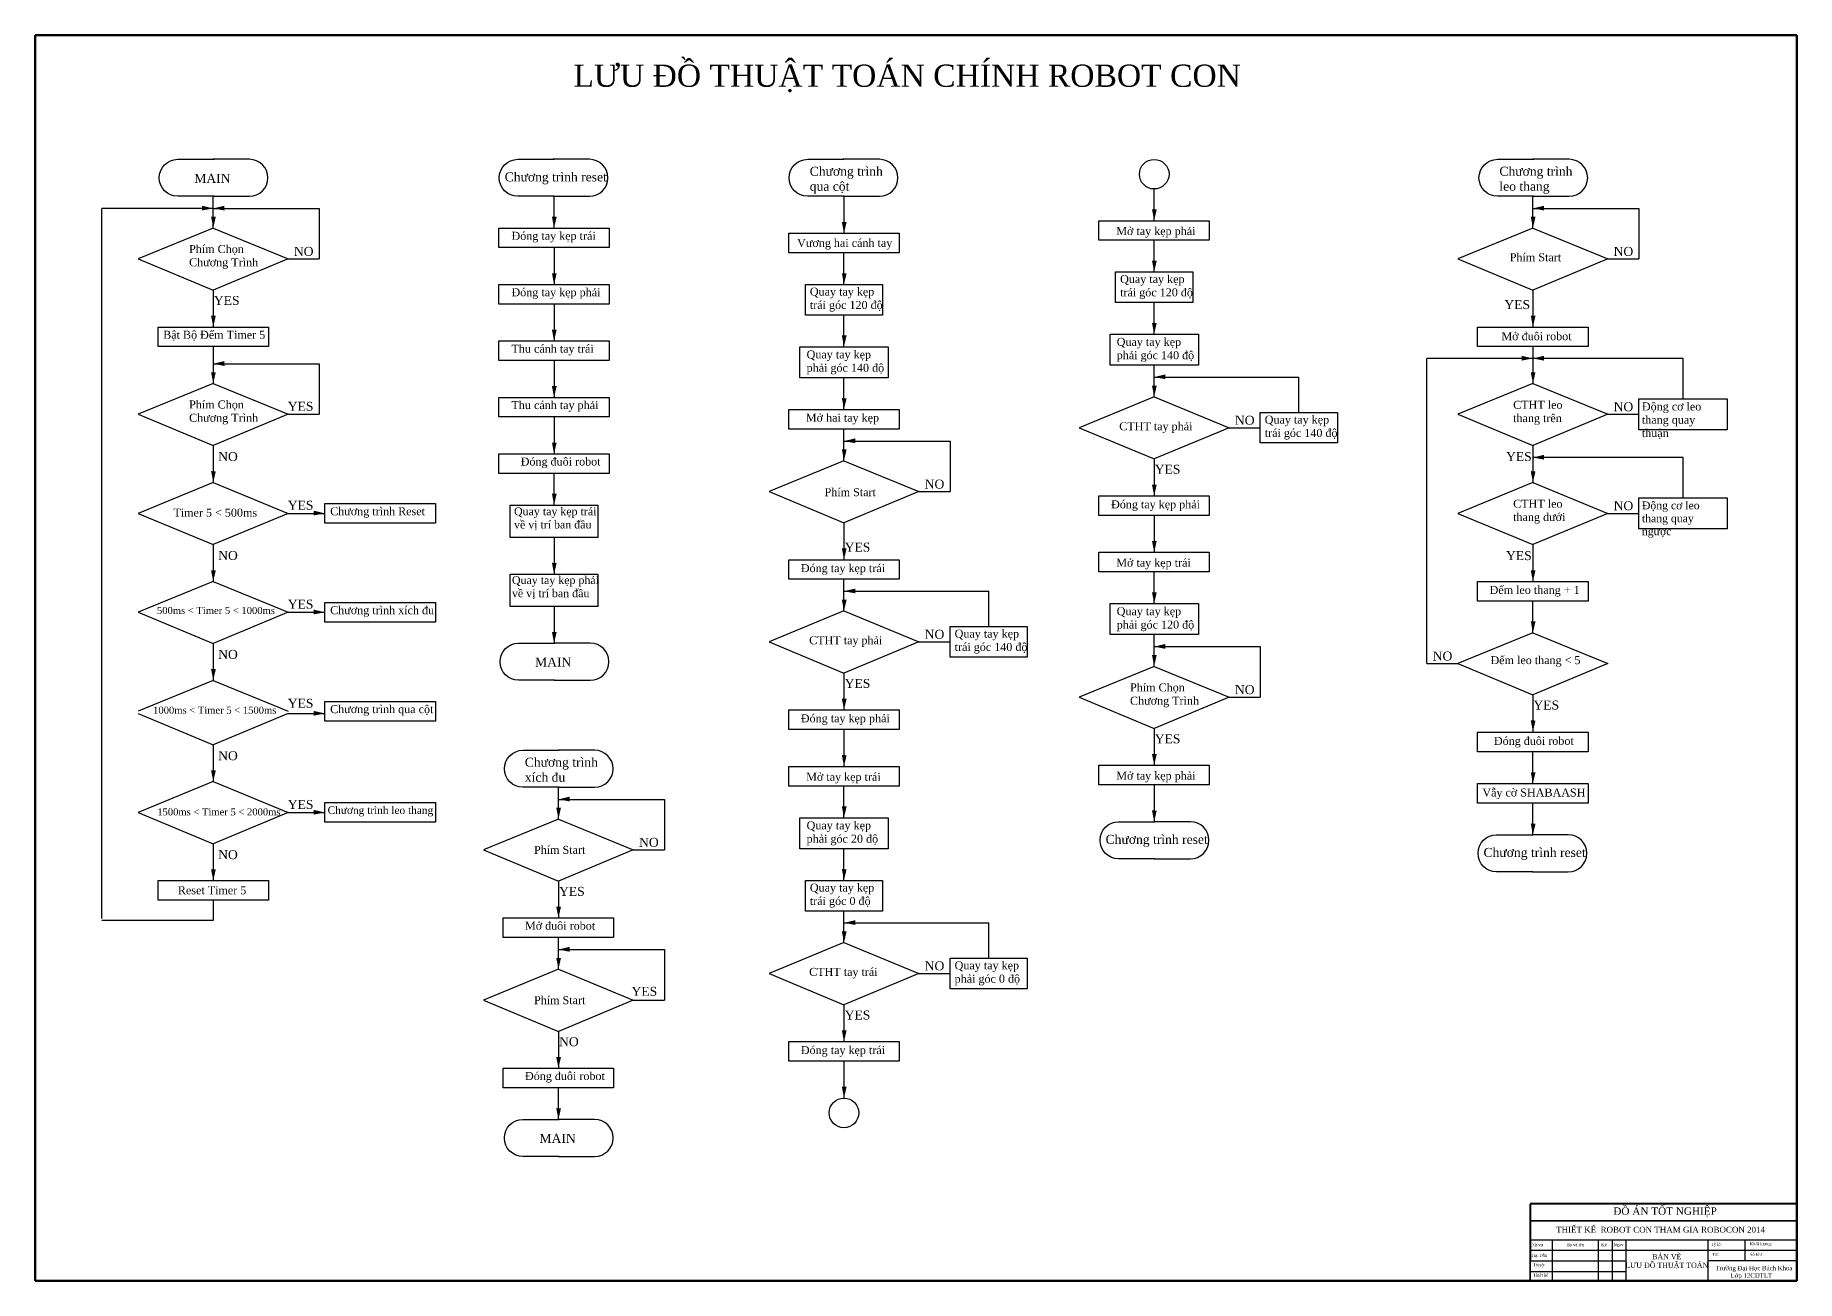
# Model space of a CAD drawing. Header units: inches. Extents: x 10 to 2893, y 8 to 851.
# Drawn here: x 1704 to 2893, y 8 to 849 of the extents above; entities that cross this region are included whole.
import ezdxf

# ---------------------------------------------------------------- set-up
doc = ezdxf.new("R2010")
doc.units = ezdxf.units.IN
doc.header["$MEASUREMENT"] = 0
for name, color, linetype in [('DUONG BAO', 80, 'Continuous'), ('PARTS', 7, 'Continuous'), ('WIRE', 7, 'Continuous')]:
    doc.layers.add(name, color=color, linetype=linetype)
doc.layers.add('net dam', color=7, linetype='Continuous', lineweight=35)
doc.styles.add('Manh', font='times_0.ttf')

# ---------------------------------------------------------------- blocks, each defined once
blk = doc.blocks.new('dfasd')
at = {"layer": 'WIRE'}
for points in [[(9671.8, 757.21), (9659.71, 757.21, -1), (9659.71, 769.55)], [(9671.53, 757.21), (9683.61, 757.21, 1), (9683.61, 769.55)]]:
    blk.add_lwpolyline(points, format="xyb", dxfattribs=at)
for points in [[(9659.71, 769.55), (9671.8, 769.55)], [(9683.61, 769.55), (9671.53, 769.55)]]:
    blk.add_lwpolyline(points, dxfattribs=at)

msp = doc.modelspace()

# ---------------------------------------------------------------- linework, layer by layer
for p, q in [((2249.7, 740.5), (2249.7, 715.6)), ((1748.8, 253), (1748.8, 732.4)), ((1824, 732.4), (1748.8, 732.4)), ((1824, 732.4), (1895.5, 732.4)), ((1895.5, 732.4), (1895.5, 698.3)), ((2714.7, 732.4), (2786.3, 732.4)), ((2786.3, 732.4), (2786.3, 698.3)), ((2054, 705.9), (2054, 681)), ((1874.5, 698.3), (1895.5, 698.3)), ((2765.3, 698.3), (2786.3, 698.3)), ((1824, 677.2), (1824, 652.3)), ((2054, 667.8), (2054, 642.9)), ((2714.7, 677.2), (2714.7, 652.3)), ((1824, 639.1), (1824, 614.2)), ((2643.1, 425.1), (2643.1, 631.1)), ((2714.7, 631.1), (2643.1, 631.1)), ((2714.7, 639.1), (2714.7, 614.2)), ((2816.1, 631.1), (2714.7, 631.1)), ((2816.1, 603.9), (2816.1, 631.1)), ((1824, 627.5), (1895.5, 627.5)), ((1895.5, 627.5), (1895.5, 593.4)), ((2054, 629.7), (2054, 604.8)), ((2459.1, 618.5), (2556.7, 618.5)), ((2556.7, 594.6), (2556.7, 618.5)), ((1874.5, 593.4), (1895.5, 593.4)), ((2054, 591.6), (2054, 566.7)), ((2509.6, 584.3), (2530.6, 584.3)), ((2765.3, 593.4), (2786.3, 593.4)), ((1824, 572.2), (1824, 547.4)), ((2249.7, 575.3), (2321.3, 575.3)), ((2321.3, 575.3), (2321.3, 541.2)), ((2714.7, 572.2), (2714.7, 547.4)), ((2459.1, 563.2), (2459.1, 538.3)), ((2816.1, 564.2), (2714.7, 564.2)), ((2816.1, 537), (2816.1, 564.2)), ((2300.3, 541.2), (2321.3, 541.2)), ((1874.5, 526.5), (1899.4, 526.5)), ((2459.1, 525.1), (2459.1, 500.2)), ((2765.3, 526.5), (2786.3, 526.5)), ((2249.7, 520.1), (2249.7, 495.2)), ((1824, 505.4), (1824, 480.5)), ((2054, 510.3), (2054, 485.5)), ((2714.7, 505.4), (2714.7, 480.5)), ((2054, 463.7), (2054, 438.9)), ((2249.7, 473.9), (2347.4, 473.9)), ((2347.4, 450.1), (2347.4, 473.9)), ((1874.5, 459.7), (1899.4, 459.7)), ((1824, 438.6), (1824, 413.7)), ((2300.3, 439.8), (2321.3, 439.8)), ((2459.1, 436.5), (2530.6, 436.5)), ((2530.6, 436.5), (2530.6, 402.4)), ((2249.7, 418.6), (2249.7, 393.8)), ((2643.1, 425.1), (2664.1, 425.1)), ((2509.6, 402.4), (2530.6, 402.4)), ((2714.7, 403.9), (2714.7, 379.1)), ((1874.5, 391.4), (1899.4, 391.4)), ((2249.7, 380.5), (2249.7, 355.6)), ((2459.1, 381.2), (2459.1, 356.4)), ((1824, 370.2), (1824, 345.4)), ((2057, 333.4), (2128.5, 333.4)), ((2128.5, 333.4), (2128.5, 299.3)), ((2459.1, 343.1), (2459.1, 318.3)), ((1874.5, 324.5), (1899.4, 324.5)), ((1824, 303.4), (1824, 278.5)), ((2107.5, 299.3), (2128.5, 299.3)), ((2057, 278.2), (2057, 253.3)), ((1824, 265.3), (1824, 251.5)), ((1824, 251.5), (1748.8, 251.5)), ((2249.7, 250), (2347.4, 250)), ((2347.4, 226.1), (2347.4, 250)), ((2057, 232), (2128.5, 232)), ((2128.5, 232), (2128.5, 197.9)), ((2300.3, 215.8), (2321.3, 215.8)), ((2107.5, 197.9), (2128.5, 197.9)), ((2249.7, 194.7), (2249.7, 169.8)), ((2057, 176.7), (2057, 151.9)), ((2249.7, 156.6), (2249.7, 131.7))]:
    msp.add_line(p, q)
for points in [[(2016.7, 719.1), (2091.3, 719.1), (2091.3, 705.9), (2016.7, 705.9)], [(2212.5, 715.6), (2287, 715.6), (2287, 702.4), (2212.5, 702.4)], [(2421.8, 724.1), (2496.3, 724.1), (2496.3, 710.9), (2421.8, 710.9)], [(2016.7, 681), (2091.3, 681), (2091.3, 667.8), (2016.7, 667.8)], [(2223.7, 681), (2275.8, 681), (2275.8, 660.4), (2223.7, 660.4)], [(2433, 689.5), (2485.1, 689.5), (2485.1, 668.9), (2433, 668.9)], [(1786.7, 652.3), (1861.2, 652.3), (1861.2, 639.1), (1786.7, 639.1)], [(2016.7, 642.9), (2091.3, 642.9), (2091.3, 629.7), (2016.7, 629.7)], [(2429.3, 647.5), (2488.9, 647.5), (2488.9, 626.5), (2429.3, 626.5)], [(2677.4, 652.3), (2752, 652.3), (2752, 639.1), (2677.4, 639.1)], [(2219.9, 639), (2279.5, 639), (2279.5, 618), (2219.9, 618)], [(2016.7, 604.8), (2091.3, 604.8), (2091.3, 591.6), (2016.7, 591.6)], [(2212.5, 596.7), (2287, 596.7), (2287, 583.4), (2212.5, 583.4)], [(2530.6, 594.6), (2582.8, 594.6), (2582.8, 574), (2530.6, 574)], [(2786.3, 603.9), (2845.9, 603.9), (2845.9, 582.9), (2786.3, 582.9)], [(2016.7, 566.7), (2091.3, 566.7), (2091.3, 553.5), (2016.7, 553.5)], [(2421.8, 538.3), (2496.3, 538.3), (2496.3, 525.1), (2421.8, 525.1)], [(2786.3, 537), (2845.9, 537), (2845.9, 516), (2786.3, 516)], [(1899.4, 533.2), (1973.9, 533.2), (1973.9, 519.9), (1899.4, 519.9)], [(2024.4, 532.1), (2083.6, 532.1), (2083.6, 510.3), (2024.4, 510.3)], [(2421.8, 500.2), (2496.3, 500.2), (2496.3, 486.9), (2421.8, 486.9)], [(2212.5, 495.2), (2287, 495.2), (2287, 482), (2212.5, 482)], [(2024.4, 485.5), (2083.6, 485.5), (2083.6, 463.7), (2024.4, 463.7)], [(2677.4, 480.5), (2752, 480.5), (2752, 467.3), (2677.4, 467.3)], [(1899.4, 466.3), (1973.9, 466.3), (1973.9, 453.1), (1899.4, 453.1)], [(2429.3, 465.6), (2488.9, 465.6), (2488.9, 444.6), (2429.3, 444.6)], [(2321.3, 450.1), (2373.4, 450.1), (2373.4, 429.4), (2321.3, 429.4)], [(1899.4, 399.5), (1973.9, 399.5), (1973.9, 386.2), (1899.4, 386.2)], [(2212.5, 393.8), (2287, 393.8), (2287, 380.5), (2212.5, 380.5)], [(2677.4, 378.7), (2752, 378.7), (2752, 365.4), (2677.4, 365.4)], [(2212.5, 355.6), (2287, 355.6), (2287, 342.4), (2212.5, 342.4)], [(2421.8, 356.4), (2496.3, 356.4), (2496.3, 343.1), (2421.8, 343.1)], [(2677.4, 344.1), (2752, 344.1), (2752, 330.8), (2677.4, 330.8)], [(1899.4, 331.2), (1973.9, 331.2), (1973.9, 317.9), (1899.4, 317.9)], [(2219.9, 321), (2279.5, 321), (2279.5, 300), (2219.9, 300)], [(1786.7, 278.5), (1861.2, 278.5), (1861.2, 265.3), (1786.7, 265.3)], [(2223.7, 278.7), (2275.8, 278.7), (2275.8, 258), (2223.7, 258)], [(2019.7, 253.3), (2094.2, 253.3), (2094.2, 240.1), (2019.7, 240.1)], [(2321.3, 226.1), (2373.4, 226.1), (2373.4, 205.5), (2321.3, 205.5)], [(2212.5, 169.8), (2287, 169.8), (2287, 156.6), (2212.5, 156.6)], [(2019.7, 151.9), (2094.2, 151.9), (2094.2, 138.6), (2019.7, 138.6)]]:
    msp.add_lwpolyline(points, close=True)
for centre in [(2459.1, 755.5), (2249.7, 121.7)]:
    msp.add_circle(centre, 10)
at = {"layer": 'DUONG BAO', "color": 7, "lineweight": 40}
for p, q in [((2712.8, 60.4), (2892.8, 60.4)), ((2712.8, 60), (2712.8, 22))]:
    msp.add_line(p, q, dxfattribs=at)
at = {"layer": 'DUONG BAO', "color": 7}
for p, q in [((2892.8, 60.5), (2892.8, 8.3)), ((2712.8, 36), (2892.8, 36)), ((2727.8, 36), (2727.8, 22)), ((2758.7, 36), (2758.7, 22)), ((2768.2, 36), (2768.2, 22)), ((2777.5, 36), (2777.5, 22)), ((2832.8, 36), (2832.8, 22)), ((2857.8, 36), (2857.8, 22)), ((2712.8, 29), (2777.5, 29)), ((2712.8, 29), (2777.5, 29)), ((2712.8, 29), (2892.8, 29)), ((2777.5, 29), (2777.5, 22)), ((2832.8, 29), (2832.8, 22)), ((2712.8, 21.9), (2777.5, 21.9)), ((2712.8, 14.7), (2777.5, 14.7)), ((2727.8, 22), (2727.8, 8.3)), ((2758.7, 22), (2758.7, 8.3)), ((2768.2, 22), (2768.2, 8.3)), ((2777.5, 22), (2777.5, 8.3)), ((2777.5, 19.1), (2777.5, 8.3)), ((2832.8, 22), (2832.8, 8.3)), ((2832.8, 22), (2892.8, 22)), ((2832.8, 19.1), (2832.8, 8.3)), ((2892.8, 8.3), (2712.8, 8.3))]:
    msp.add_line(p, q, dxfattribs=at)
for points in [[(1816.3, 731), (1816.4, 734.2), (1824, 732.4)], [(1822.5, 726.8), (1825.7, 726.7), (1824, 719.1)], [(1831.6, 731), (1831.5, 734.2), (1824, 732.4)], [(2052.6, 726.8), (2055.8, 726.7), (2054, 719.1)], [(2457.6, 731.7), (2460.8, 731.7), (2459.1, 724.1)], [(2713.3, 726.8), (2716.5, 726.7), (2714.7, 719.1)], [(2722.3, 731), (2722.3, 734.2), (2714.7, 732.4)], [(2248.3, 723.3), (2251.5, 723.2), (2249.7, 715.6)], [(2457.6, 697.1), (2460.8, 697.1), (2459.1, 689.5)], [(2052.6, 688.6), (2055.8, 688.6), (2054, 681)], [(2248.3, 688.6), (2251.5, 688.6), (2249.7, 681)], [(1822.5, 659.9), (1825.7, 659.9), (1824, 652.3)], [(2457.6, 655.1), (2460.8, 655.1), (2459.1, 647.5)], [(2713.3, 659.9), (2716.5, 659.9), (2714.7, 652.3)], [(2052.6, 650.5), (2055.8, 650.5), (2054, 642.9)], [(2248.3, 646.6), (2251.5, 646.6), (2249.7, 639)], [(2707.1, 629.6), (2707.1, 632.9), (2714.7, 631.1)], [(2722.3, 629.6), (2722.3, 632.9), (2714.7, 631.1)], [(1822.5, 621.8), (1825.7, 621.8), (1824, 614.2)], [(1831.6, 626), (1831.5, 629.3), (1824, 627.5)], [(2466.7, 617.1), (2466.6, 620.3), (2459.1, 618.5)], [(2713.3, 621.8), (2716.5, 621.8), (2714.7, 614.2)], [(2052.6, 612.4), (2055.8, 612.4), (2054, 604.8)], [(2457.6, 612.7), (2460.8, 612.7), (2459.1, 605.1)], [(2248.3, 604.3), (2251.5, 604.2), (2249.7, 596.7)], [(2052.6, 574.3), (2055.8, 574.3), (2054, 566.7)], [(2257.4, 573.9), (2257.3, 577.1), (2249.7, 575.3)], [(2248.3, 569.7), (2251.5, 569.6), (2249.7, 562)], [(2722.3, 562.8), (2722.3, 566), (2714.7, 564.2)], [(1822.5, 555), (1825.7, 554.9), (1824, 547.4)], [(2713.3, 555), (2716.5, 554.9), (2714.7, 547.4)], [(2052.6, 539.7), (2055.8, 539.7), (2054, 532.1)], [(2457.6, 545.9), (2460.8, 545.9), (2459.1, 538.3)], [(1891.8, 525.1), (1891.8, 528.3), (1899.4, 526.5)], [(2248.3, 502.8), (2251.5, 502.8), (2249.7, 495.2)], [(2457.6, 507.8), (2460.8, 507.8), (2459.1, 500.2)], [(1822.5, 488.1), (1825.7, 488.1), (1824, 480.5)], [(2052.6, 493.1), (2055.8, 493), (2054, 485.5)], [(2713.3, 488.1), (2716.5, 488.1), (2714.7, 480.5)], [(2257.4, 472.5), (2257.3, 475.7), (2249.7, 473.9)], [(2248.3, 468.2), (2251.5, 468.2), (2249.7, 460.6)], [(2457.6, 473.2), (2460.8, 473.1), (2459.1, 465.6)], [(1891.8, 458.3), (1891.8, 461.5), (1899.4, 459.7)], [(2713.3, 453.5), (2716.5, 453.5), (2714.7, 445.9)], [(2052.6, 446.5), (2055.8, 446.4), (2054, 438.9)], [(2457.6, 430.8), (2460.8, 430.8), (2459.1, 423.2)], [(2466.7, 435), (2466.6, 438.3), (2459.1, 436.5)], [(1822.5, 421.3), (1825.7, 421.3), (1824, 413.7)], [(1891.8, 389.9), (1891.8, 393.1), (1899.4, 391.4)], [(2248.3, 401.4), (2251.5, 401.3), (2249.7, 393.8)], [(2713.3, 386.7), (2716.5, 386.6), (2714.7, 379.1)], [(2248.3, 363.3), (2251.5, 363.2), (2249.7, 355.6)], [(2457.6, 364), (2460.8, 363.9), (2459.1, 356.4)], [(1822.5, 353), (1825.7, 352.9), (1824, 345.4)], [(2713.3, 351.7), (2716.5, 351.6), (2714.7, 344.1)], [(2064.6, 332), (2064.5, 335.2), (2057, 333.4)], [(1891.8, 323.1), (1891.8, 326.3), (1899.4, 324.5)], [(2055.5, 327.8), (2058.7, 327.7), (2057, 320.1)], [(2248.3, 328.6), (2251.5, 328.6), (2249.7, 321)], [(2457.6, 325.9), (2460.8, 325.8), (2459.1, 318.3)], [(2713.3, 317.1), (2716.5, 317), (2714.7, 309.4)], [(1822.5, 286.1), (1825.7, 286.1), (1824, 278.5)], [(2248.3, 286.3), (2251.5, 286.2), (2249.7, 278.7)], [(2055.5, 260.9), (2058.7, 260.9), (2057, 253.3)], [(2257.4, 248.6), (2257.3, 251.8), (2249.7, 250)], [(2248.3, 244.3), (2251.5, 244.2), (2249.7, 236.7)], [(2055.5, 226.3), (2058.7, 226.3), (2057, 218.7)], [(2064.6, 230.5), (2064.5, 233.8), (2057, 232)], [(2248.3, 177.4), (2251.5, 177.4), (2249.7, 169.8)], [(2055.5, 159.5), (2058.7, 159.4), (2057, 151.9)], [(2248.3, 139.3), (2251.5, 139.3), (2249.7, 131.7)], [(2055.5, 124.9), (2058.7, 124.8), (2057, 117.2)]]:
    msp.add_solid(points, dxfattribs=at)
at = {"layer": 'net dam'}
msp.add_line((2892.7, 48.8), (2713.5, 48.8), dxfattribs=at)
at = {"layer": 'net dam', "color": 7}
msp.add_line((2712.8, 22), (2712.8, 8.3), dxfattribs=at)
at = {"layer": 'net dam', "color": 7, "lineweight": 60}
msp.add_lwpolyline([(1703.8, 8.3), (1703.8, 849.3), (2892.8, 849.3), (2892.8, 8.3), (1703.8, 8.3)], close=True, dxfattribs=at)
at = {"layer": 'PARTS'}
for p, q in [((1824, 719.1), (1824, 740.5)), ((2054, 719.1), (2054, 740.5)), ((2459.1, 724.1), (2459.1, 745.5)), ((2714.7, 719.1), (2714.7, 740.5)), ((1824, 719.1), (1773.4, 698.3)), ((1824, 719.1), (1874.5, 698.3)), ((2714.7, 719.1), (2664.1, 698.3)), ((2714.7, 719.1), (2765.3, 698.3)), ((2249.7, 681), (2249.7, 702.4)), ((2459.1, 689.5), (2459.1, 710.9)), ((1773.4, 698.3), (1824, 677.2)), ((1874.5, 698.3), (1824, 677.2)), ((2664.1, 698.3), (2714.7, 677.2)), ((2765.3, 698.3), (2714.7, 677.2)), ((2459.1, 647.5), (2459.1, 668.9)), ((2249.7, 639), (2249.7, 660.4)), ((2459.1, 605.1), (2459.1, 626.5)), ((1824, 614.2), (1773.4, 593.4)), ((1824, 614.2), (1874.5, 593.4)), ((2249.7, 596.7), (2249.7, 618)), ((2714.7, 614.2), (2664.1, 593.4)), ((2714.7, 614.2), (2765.3, 593.4)), ((2459.1, 605.1), (2408.5, 584.3)), ((2459.1, 605.1), (2509.6, 584.3)), ((1773.4, 593.4), (1824, 572.2)), ((1874.5, 593.4), (1824, 572.2)), ((2249.7, 562), (2249.7, 583.4)), ((2408.5, 584.3), (2459.1, 563.2)), ((2509.6, 584.3), (2459.1, 563.2)), ((2664.1, 593.4), (2714.7, 572.2)), ((2765.3, 593.4), (2714.7, 572.2)), ((2249.7, 562), (2199.2, 541.2)), ((2249.7, 562), (2300.3, 541.2)), ((1824, 547.4), (1773.4, 526.5)), ((1824, 547.4), (1874.5, 526.5)), ((2054, 532.1), (2054, 553.5)), ((2714.7, 547.4), (2664.1, 526.5)), ((2714.7, 547.4), (2765.3, 526.5)), ((2199.2, 541.2), (2249.7, 520.1)), ((2300.3, 541.2), (2249.7, 520.1)), ((1773.4, 526.5), (1824, 505.4)), ((1874.5, 526.5), (1824, 505.4)), ((2664.1, 526.5), (2714.7, 505.4)), ((2765.3, 526.5), (2714.7, 505.4)), ((1824, 480.5), (1773.4, 459.7)), ((1824, 480.5), (1874.5, 459.7)), ((2249.7, 460.6), (2249.7, 482)), ((2459.1, 465.6), (2459.1, 486.9)), ((2714.7, 445.9), (2714.7, 467.3)), ((1773.4, 459.7), (1824, 438.6)), ((1874.5, 459.7), (1824, 438.6)), ((2249.7, 460.6), (2199.2, 439.8)), ((2249.7, 460.6), (2300.3, 439.8)), ((2459.1, 423.2), (2459.1, 444.6)), ((2714.7, 445.9), (2664.1, 425.1)), ((2714.7, 445.9), (2765.3, 425.1)), ((2199.2, 439.8), (2249.7, 418.6)), ((2300.3, 439.8), (2249.7, 418.6)), ((2459.1, 423.2), (2408.5, 402.4)), ((2459.1, 423.2), (2509.6, 402.4)), ((2664.1, 425.1), (2714.7, 403.9)), ((2765.3, 425.1), (2714.7, 403.9)), ((1824, 413.7), (1773.4, 392.9)), ((1824, 413.7), (1874.5, 392.9)), ((2408.5, 402.4), (2459.1, 381.2)), ((2509.6, 402.4), (2459.1, 381.2)), ((1773.4, 391.4), (1824, 370.2)), ((1874.5, 391.4), (1824, 370.2)), ((2714.7, 344.1), (2714.7, 365.4)), ((1824, 345.4), (1773.4, 324.5)), ((1824, 345.4), (1874.5, 324.5)), ((2057, 320.1), (2057, 341.5)), ((2249.7, 321), (2249.7, 342.4)), ((1773.4, 324.5), (1824, 303.4)), ((1874.5, 324.5), (1824, 303.4)), ((2714.7, 309.4), (2714.7, 330.8)), ((2057, 320.1), (2006.4, 299.3)), ((2057, 320.1), (2107.5, 299.3)), ((2006.4, 299.3), (2057, 278.2)), ((2107.5, 299.3), (2057, 278.2)), ((2249.7, 278.7), (2249.7, 300)), ((2249.7, 236.7), (2249.7, 258)), ((2057, 218.7), (2057, 240.1)), ((2249.7, 236.7), (2199.2, 215.8)), ((2249.7, 236.7), (2300.3, 215.8)), ((2057, 218.7), (2006.4, 197.9)), ((2057, 218.7), (2107.5, 197.9)), ((2199.2, 215.8), (2249.7, 194.7)), ((2300.3, 215.8), (2249.7, 194.7)), ((2006.4, 197.9), (2057, 176.7)), ((2107.5, 197.9), (2057, 176.7)), ((2057, 117.2), (2057, 138.6))]:
    msp.add_line(p, q, dxfattribs=at)

# ---------------------------------------------------------------- block references
at = {"layer": 'net dam', "yscale": 2.025000000000034, "zscale": 2.025}
for p, xscale in [((-17760.9, -792.8), 2.024999999999864), ((-17531.4, -792.8), 2.024999999999864), ((-17335.7, -792.8), 2.024999999999864), ((-16870.1, -792.8), 2.024999999999864), ((-17530.8, -1119.5), 2.024999999999864), ((-17527.9, -1191.8), 2.024999999999864), ((-17125.8, -1240.1), 2.024999999999636), ((-16870.7, -1248.9), 2.024999999999864), ((-17527.9, -1441.1), 2.024999999999864)]:
    msp.add_blockref('dfasd', p, dxfattribs=dict(at, xscale=xscale))

# ---------------------------------------------------------------- texts
at = {"layer": 'DUONG BAO', "color": 7, "style": 'Manh'}
for s, insert, char_height, width, attachment_point in [('\\pt255;L{\\fTimes New Roman|b0|i0|c163|p18;Ư}U {\\fTimes New Roman|b0|i0|c238|p18;Đ}Ồ THUẬT TOÁN CHÍNH ROBOT CON', (2067.1, 829.5), 15, 646.221, 1), ('MAIN', (1811.2, 755.7), 6.07, 460.858, 1), ('Chương trình reset', (2020.7, 756.7), 6.075, 460.858, 1), ('Chương trình qua cột', (2226.6, 760.5), 6.075, 52.333, 1), ('Chương trình leo thang', (2692.1, 760.5), 6.075, 52.333, 1), ('Đóng tay kẹp trái', (2025.3, 716.6), 5.4, 66.72, 1), ('Mở tay kẹp phải', (2433.5, 719.8), 5.4, 66.72, 1), ('Phím Chọn Chương Trình', (1807.7, 707.7), 5.4, 60.639, 1), ('NO', (1878.4, 706.4), 6.07, 460.858, 1), ('Vương hai cánh tay', (2218.1, 711.8), 5.4, 66.72, 1), ('Phím Start', (2699.1, 702.1), 5.4, 60.639, 1), ('NO', (2769.2, 706.4), 6.07, 460.858, 1), ('Đóng tay kẹp phải', (2025.3, 678.5), 5.4, 66.72, 1), ('Quay tay kẹp trái góc 120 độ', (2226.7, 678.9), 5.4, 52.376, 1), ('Quay tay kẹp trái góc 120 độ', (2436.1, 687.4), 5.4, 52.376, 1), ('YES', (1824.4, 673.3), 6.07, 460.858, 1), ('YES', (2695.5, 670.5), 6.07, 460.858, 1), ('Bật Bộ Đếm Timer 5', (1790.2, 649.8), 5.4, 66.72, 1), ('Quay tay kẹp phải góc 140 độ', (2433.8, 645), 5.4, 53.895, 1), ('Mở đuôi robot', (2693.5, 648.8), 5.4, 70.148, 1), ('Thu cánh tay trái', (2025.3, 640.4), 5.4, 66.72, 1), ('Quay tay kẹp phải góc 140 độ', (2224.5, 636.5), 5.4, 53.895, 1), ('Phím Chọn Chương Trình', (1807.7, 602.7), 5.4, 60.639, 1), ('YES', (1874.3, 601.8), 6.07, 460.858, 1), ('Thu cánh tay phải', (2025.3, 602.3), 5.4, 66.72, 1), ('CTHT leo thang trên', (2701.4, 602.5), 5.4, 51.796, 1), ('NO', (2769.2, 601.5), 6.07, 460.858, 1), ('Động cơ leo thang quay thuận', (2788.3, 601.4), 5.4, 55.493, 1), ('Mở hai tay kẹp', (2224, 593.8), 5.4, 66.72, 1), ('CTHT tay phải', (2435.5, 588), 5.4, 60.639, 1), ('NO', (2513.6, 592.4), 6.07, 460.858, 1), ('Quay tay kẹp trái góc 140 độ', (2533.7, 592.5), 5.4, 52.376, 1), ('NO', (1827.3, 567.9), 6.07, 460.858, 1), ('Đóng đuôi robot', (2031.5, 564.2), 5.4, 66.72, 1), ('YES', (2459.5, 559.3), 6.07, 460.858, 1), ('YES', (2696.6, 567.9), 6.07, 460.858, 1), ('NO', (2304.2, 549.3), 6.07, 460.858, 1), ('YES', (1874.3, 535), 6.07, 460.858, 1), ('Phím Start', (2236.6, 543.5), 5.4, 60.639, 1), ('Đóng tay kẹp phải', (2430, 535.3), 5.4, 77.207, 1), ('CTHT leo thang dưới', (2701.4, 535.7), 5.4, 51.796, 1), ('Timer 5 < 500ms', (1797.1, 529.7), 5.4, 60.639, 1), ('Chương trình Reset', (1902.9, 530.6), 5.4, 66.72, 1), ('Quay tay kẹp trái về vị trí ban đầu', (2027, 530.5), 5.325, 59.896, 1), ('NO', (2769.2, 534.7), 6.07, 460.858, 1), ('Động cơ leo thang quay ngược', (2788.3, 534.5), 5.25, 56.331, 1), ('NO', (1827.3, 501.1), 6.07, 460.858, 1), ('YES', (2250.2, 506.7), 6.07, 460.858, 1), ('YES', (2696.6, 501), 6.07, 460.858, 1), ('Đóng tay kẹp trái', (2220.6, 492.2), 5.4, 70.148, 1), ('Mở tay kẹp trái', (2433.5, 495.9), 5.4, 66.72, 1), ('Quay tay kẹp phải về vị trí ban đầu', (2025.6, 484.1), 5.325, 59.896, 1), ('Đếm leo thang + 1', (2685.5, 477.5), 5.4, 70.148, 1), ('YES', (1874.3, 468.2), 6.07, 460.858, 1), ('Chương trình xích đu', (1902.9, 463.8), 5.4, 71.211, 1), ('500ms < Timer 5 < 1000ms', (1786, 463.3), 4.725, 97.271, 1), ('Quay tay kẹp phải góc 120 độ', (2433.8, 463.1), 5.4, 53.895, 1), ('CTHT tay phải', (2226.2, 443.5), 5.4, 60.639, 1), ('NO', (2304.2, 447.9), 6.07, 460.858, 1), ('Quay tay kẹp trái góc 140 độ', (2324.4, 448), 5.4, 52.376, 1), ('NO', (1827.3, 434.3), 6.07, 460.858, 1), ('MAIN', (2041.2, 429.1), 6.07, 460.858, 1), ('NO', (2647.1, 433.2), 6.07, 460.858, 1), ('Đếm leo thang < 5', (2686.1, 430.1), 5.4, 60.639, 1), ('YES', (2250.2, 414.7), 6.07, 460.858, 1), ('Phím Chọn Chương Trình', (2442.8, 411.7), 5.4, 60.639, 1), ('NO', (2513.6, 410.5), 6.07, 460.858, 1), ('1000ms < Timer 5 < 1500ms', (1783.4, 396), 4.725, 97.271, 1), ('YES', (1874.3, 401.3), 6.07, 460.858, 1), ('Chương trình qua cột', (1902.9, 397), 5.4, 71.556, 1), ('YES', (2715.1, 400.1), 6.07, 460.858, 1), ('Đóng tay kẹp phải', (2220.6, 390.8), 5.4, 77.207, 1), ('YES', (2459.5, 377.3), 6.07, 460.858, 1), ('Đóng đuôi robot', (2688.4, 375.6), 5.4, 70.148, 1), ('NO', (1827.3, 365.9), 6.07, 460.858, 1), ('Chương trình xích đu', (2034.3, 361.5), 6.075, 52.333, 1), ('Mở tay kẹp trái', (2224.2, 351.3), 5.4, 66.72, 1), ('Mở tay kẹp phải', (2433.5, 352.1), 5.4, 66.72, 1), ('YES', (1874.3, 333), 6.07, 460.858, 1), ('Vẫy cờ SHABAASH', (2680.6, 340.7), 5.4, 70.148, 1), ('1500ms < Timer 5 < 2000ms', (1786.2, 327.3), 4.725, 97.271, 1), ('Chương trình leo thang', (1901.2, 328.6), 5.062, 75.233, 1), ('Quay tay kẹp phải góc 20 độ', (2224.5, 318.5), 5.4, 53.895, 1), ('Chương trình reset', (2426.3, 309.4), 6.075, 460.858, 1), ('NO', (1827.3, 299.1), 6.07, 460.858, 1), ('Phím Start', (2040.5, 302), 5.4, 60.639, 1), ('NO', (2111.4, 307.4), 6.07, 460.858, 1), ('Chương trình reset', (2681.4, 300.6), 6.075, 460.858, 1), ('Reset Timer 5', (1800.1, 274.7), 5.4, 66.72, 1), ('YES', (2057.4, 274.3), 6.07, 460.858, 1), ('Quay tay kẹp trái góc 0 độ', (2226.7, 276.5), 5.4, 52.376, 1), ('Mở đuôi robot', (2034.4, 250.8), 5.4, 66.72, 1), ('CTHT tay trái', (2226.2, 219.6), 5.4, 60.639, 1), ('NO', (2304.2, 224), 6.07, 460.858, 1), ('Quay tay kẹp phải góc 0 độ', (2324.4, 224), 5.4, 52.376, 1), ('YES', (2106.3, 206.8), 6.07, 460.858, 1), ('Phím Start', (2040.5, 200.5), 5.4, 60.639, 1), ('YES', (2250.2, 190.8), 6.07, 460.858, 1), ('NO', (2057.4, 172.8), 6.07, 460.858, 1), ('Đóng tay kẹp trái', (2220.6, 166.8), 5.4, 70.148, 1), ('Đóng đuôi robot', (2034.4, 149.3), 5.4, 66.72, 1), ('MAIN', (2044.2, 107.5), 6.07, 460.858, 1), ('{\\fTimes New Roman|b0|i0|c238|p18;Đ}Ồ ÁN TỐT NGHIỆP', (2769, 57.9), 5, 135.43, 1), ('THIẾT KẾ  ROBOT CON THAM GIA ROBOCON 2014', (2730.4, 44.8), 4, 173.157, 1), ('Nh.vụ', (2713.9, 33.7), 2, 35.023, 1), ('Hg. Dẫn ', (2713.9, 26.5), 2, 35.023, 1), ('Họ và tên', (2737.4, 33.7), 2, 35.023, 1), ('Ký', (2760.9, 33.7), 2, 35.023, 1), ('Ngày', (2769.2, 33.7), 2, 35.023, 1), ('BẢN VẼ \\PL{\\fTimes New Roman|b0|i0|c163|p18;Ư}U {\\fTimes New Roman|b0|i0|c238|p18;Đ}Ồ THUẬT TOÁN', (2805.1, 26.4), 3.5, 56, 2), ('^ITỷ lệ:  ', (2827, 33.9), 2, 29.039, 1), ('Tờ:', (2835.8, 27.2), 2, 35.023, 1), ('Khối l{\\fTimes New Roman|b0|i0|c163|p18;ư}ợng:', (2861.2, 34.2), 2, 35.023, 1), ('Số tờ:1', (2861.2, 27.2), 2, 35.023, 1), ('Thiết kế', (2715, 13.2), 2, 35.023, 1), ('Duyệt', (2715.2, 20), 2, 35.023, 1), ('Tr{\\fTimes New Roman|b0|i0|c163|p18;ư}ờng {\\fTimes New Roman|b0|i0|c238|p18;Đ}ại Học Bách Khoa\\P         Lớp 12CDTLT', (2837.9, 18.4), 3, 250.195, 1)]:
    msp.add_mtext(s, dxfattribs=dict(at, insert=insert, char_height=char_height, width=width, attachment_point=attachment_point))

doc.saveas('drawing.dxf')
